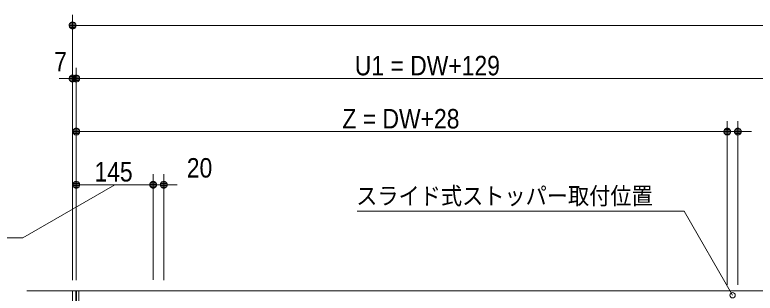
# Model space of a CAD drawing. Units: millimetres, scale not verified. Extents: x -6062 to 6062, y -3045 to 3045.
# Drawn here: x -4903 to -3507, y 446 to 970 of the extents above; entities that cross this region are included whole.
import ezdxf
from ezdxf.enums import TextEntityAlignment as Align

# ---------------------------------------------------------------- set-up
doc = ezdxf.new("R2010")
doc.units = ezdxf.units.MM
doc.header["$LTSCALE"] = 20
for name, color, linetype, lineweight in [('0-0_2寸法-1', 7, 'Continuous', 9), ('0-1_0', 7, 'Continuous', 9), ('0-2_2寸法-3', 7, 'Continuous', 9), ('0-3_2寸法-2', 7, 'Continuous', 9), ('0-4_3一般', 7, 'Continuous', 9)]:
    doc.layers.add(name, color=color, linetype=linetype, lineweight=lineweight)
doc.styles.add('ＭＳ ゴシック', font='')
doc.styles.add('ＭＳ Ｐゴシック', font='')
doc.styles.get('ＭＳ ゴシック').set_extended_font_data('MS Gothic')
doc.styles.get('ＭＳ Ｐゴシック').set_extended_font_data('MS PGothic')

# ---------------------------------------------------------------- blocks, each defined once
blk = doc.blocks.new('_Dot')
at = {"layer": '0-1_0'}
for p, q in [((-10, 0), (-20, 0)), ((9.78, 2), (-9.78, 2)), ((7.99, 6), (-7.99, 6)), ((9.16, -3.98), (-9.16, -3.98)), ((6, -7.98), (-6, -7.98))]:
    blk.add_line(p, q, dxfattribs=at)
for points in [[(10, 0), (9.92, 1.25), (9.69, 2.49), (9.3, 3.68), (8.76, 4.82), (8.09, 5.88), (7.29, 6.85), (6.37, 7.71), (5.36, 8.44), (4.26, 9.05), (3.09, 9.51), (1.87, 9.82), (0.63, 9.98), (-0.63, 9.98), (-1.87, 9.82), (-3.09, 9.51), (-4.26, 9.05), (-5.36, 8.44), (-6.37, 7.71), (-7.29, 6.85), (-8.09, 5.88), (-8.76, 4.82), (-9.3, 3.68), (-9.69, 2.49), (-9.92, 1.25), (-10, 0), (0, 0)], [(-10, 0), (-9.92, -1.25), (-9.69, -2.49), (-9.3, -3.68), (-8.76, -4.82), (-8.09, -5.88), (-7.29, -6.85), (-6.37, -7.71), (-5.36, -8.44), (-4.26, -9.05), (-3.09, -9.51), (-1.87, -9.82), (-0.63, -9.98), (0.63, -9.98), (1.87, -9.82), (3.09, -9.51), (4.26, -9.05), (5.36, -8.44), (6.37, -7.71), (7.29, -6.85), (8.09, -5.88), (8.76, -4.82), (9.3, -3.68), (9.69, -2.49), (9.92, -1.25), (10, 0), (0, 0)]]:
    blk.add_lwpolyline(points, close=True, dxfattribs=at)
blk = doc.blocks.new('グループ-6')
at = {"layer": '0-4_3一般'}
for p, q in [((13056.5, 9000), (-61863.5, 9000)), ((-60000, 9000), (-60000, -38000))]:
    blk.add_line(p, q, dxfattribs=at)
blk = doc.blocks.new('グループ-7')
at = {"layer": '0-4_3一般'}
blk.add_lwpolyline([(-59990, 8340), (11350, 8340), (11350, 9000), (-59990, 9000)], close=True, dxfattribs=at)
blk = doc.blocks.new('グループ-8')
at = {"layer": '0-4_3一般'}
for name in ['グループ-6', 'グループ-7']:
    blk.add_blockref(name, (0, 0), dxfattribs=at)
blk = doc.blocks.new('グループ-20')
at = {"layer": '0-4_3一般'}
blk.add_line((-60020, -38000), (-60020, 9000), dxfattribs=at)
blk.add_lwpolyline([(-60140, 9000), (-59900, 9000), (-59900, -38000), (-60140, -38000)], close=True, dxfattribs=at)

msp = doc.modelspace()

# ---------------------------------------------------------------- linework, layer by layer
at = {"layer": '0-0_2寸法-1'}
for p, q in [((-4794.5, 870), (-4794.5, 970)), ((-1225.21, 950), (-4781.79, 950)), ((-4787.5, 720), (-4787.5, 870)), ((-3471.21, 850), (-4774.79, 850)), ((-4787.5, 620), (-4787.5, 770)), ((-3559.5, 461.27), (-3559.5, 770)), ((-3572.21, 750), (-4774.79, 750)), ((-4787.5, 470), (-4787.5, 670)), ((-4642.5, 470.6), (-4642.5, 670)), ((-4655.21, 650), (-4774.79, 650))]:
    msp.add_line(p, q, dxfattribs=at)
at = {"layer": '0-2_2寸法-3'}
msp.add_line((-3549.33, 446.8), (-3549.67, 446.8), dxfattribs=at)
msp.add_line((-3549.33, 446.8), (-3549.67, 446.8), dxfattribs=at)
for points in [[(-5490.13, 550), (-4888.21, 550), (-4715, 650)], [(-3549.5, 441.8), (-3640.83, 600), (-4257.62, 600)]]:
    msp.add_lwpolyline(points, dxfattribs=at)
msp.add_circle((-3549.5, 441.8), 5.01, dxfattribs=at)
msp.add_circle((-3549.5, 441.8), 5.01, dxfattribs=at)
at = {"layer": '0-3_2寸法-2'}
for p, q in [((-4794.5, 470), (-4794.5, 870)), ((-4787.5, 770), (-4787.5, 870)), ((-4807.21, 850), (-4819.92, 850)), ((-4794.5, 850), (-4787.5, 850)), ((-4774.79, 850), (-4762.08, 850)), ((-3559.5, 461.27), (-3559.5, 770)), ((-3539.5, 461.47), (-3539.5, 770)), ((-3572.21, 750), (-3584.92, 750)), ((-3559.5, 750), (-3539.5, 750)), ((-3526.79, 750), (-3514.08, 750)), ((-4642.5, 470.6), (-4642.5, 670)), ((-4622.5, 470), (-4622.5, 670)), ((-4655.21, 650), (-4667.92, 650)), ((-4642.5, 650), (-4622.5, 650)), ((-4609.79, 650), (-4597.08, 650))]:
    msp.add_line(p, q, dxfattribs=at)

# ---------------------------------------------------------------- block references
at = {"layer": '0-0_2寸法-1', "xscale": 0.6356201, "yscale": 0.6356201, "rotation": 180}
for p in [(-4794.5, 950), (-4787.5, 850), (-4787.5, 750), (-4787.5, 650)]:
    msp.add_blockref('_Dot', p, dxfattribs=at)
at = {"layer": '0-0_2寸法-1', "xscale": 0.6356201, "yscale": 0.6356201}
for p in [(-3559.5, 750), (-4642.5, 650)]:
    msp.add_blockref('_Dot', p, dxfattribs=at)
at = {"layer": '0-3_2寸法-2', "xscale": 0.6356201, "yscale": 0.6356201}
for p in [(-4794.5, 850), (-3559.5, 750), (-4642.5, 650)]:
    msp.add_blockref('_Dot', p, dxfattribs=at)
at = {"layer": '0-3_2寸法-2', "xscale": 0.6356201, "yscale": 0.6356201, "rotation": 180}
for p in [(-4787.5, 850), (-3539.5, 750), (-4622.5, 650)]:
    msp.add_blockref('_Dot', p, dxfattribs=at)
at = {"layer": '0-4_3一般', "xscale": 0.05, "yscale": 0.05}
for name in ['グループ-8', 'グループ-20']:
    msp.add_blockref(name, (-1787.5, 0), dxfattribs=at)

# ---------------------------------------------------------------- texts
at = {"layer": '0-0_2寸法-1', "style": 'ＭＳ Ｐゴシック', "width": 0.9}
for s, height, p in [('U1 = DW+129', 36.69, (-4262.08, 845.04)), ('Z = DW+28', 36.69, (-4285.52, 744.94)), ('145', 36.66, (-4753.22, 645.04))]:
    msp.add_text(s, height=height, dxfattribs=at).set_placement(p, align=Align.BOTTOM_LEFT)
at = {"layer": '0-2_2寸法-3', "style": 'ＭＳ ゴシック', "width": 0.9}
msp.add_text('スライド式ストッパー取付位置', height=32.55, dxfattribs=at).set_placement((-4259.54, 602.97), align=Align.BOTTOM_LEFT)
at = {"layer": '0-3_2寸法-2', "style": 'ＭＳ Ｐゴシック', "width": 0.9}
for s, p in [('7', (-4829.17, 852.48)), ('20', (-4578.98, 652.48))]:
    msp.add_text(s, height=36.66, dxfattribs=at).set_placement(p, align=Align.BOTTOM_LEFT)

doc.saveas('drawing.dxf')
